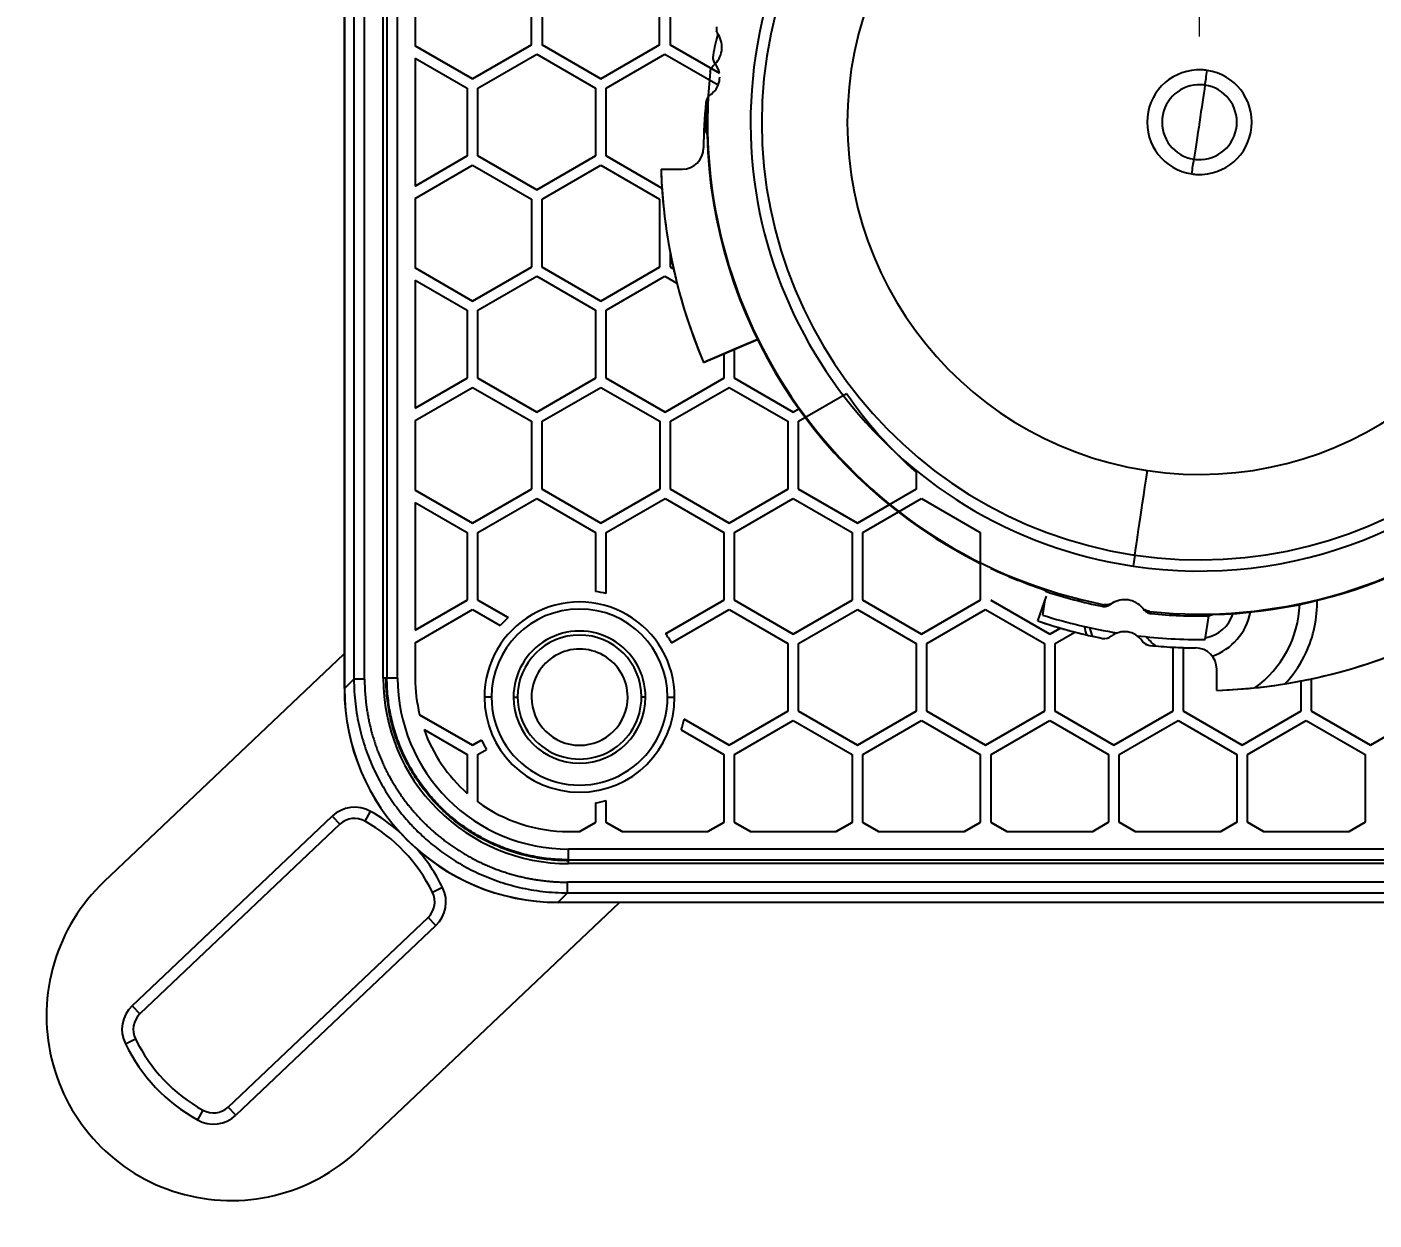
# Model space of a CAD drawing. Extents: x 4977 to 6105, y 0 to 827.
# Drawn here: x 5808.1 to 5871.1, y 331.2 to 387 of the extents above; entities that cross this region are included whole.
import ezdxf

# ---------------------------------------------------------------- set-up
doc = ezdxf.new("R2010")
doc.units = 0
doc.header["$LTSCALE"] = 10
doc.header["$MEASUREMENT"] = 0
doc.header["$PDMODE"] = 3
doc.header["$PDSIZE"] = -10
doc.layers.get('0').update_dxf_attribs({"linetype": 'CONTINUOUS'})
doc.layers.get('DEFPOINTS').update_dxf_attribs({"linetype": 'CONTINUOUS'})
doc.layers.add('1', color=7, linetype='CONTINUOUS')
doc.styles.add('Daelim Dimension', font='NanumGothic.ttf')
doc.dimstyles.new('DEFAULT', dxfattribs={"dimscale": 2, "dimtxt": 2, "dimasz": 2, "dimexe": 0, "dimexo": 2, "dimgap": 1, "dimtad": 1, "dimdec": 1, "dimzin": 9, "dimdsep": 46, "dimtxsty": 'Daelim Dimension', "dimcen": 0.5, "dimclrd": 252, "dimclre": 252, "dimclrt": 3, "dimadec": 1, "dimazin": 0, "dimtfac": 1, "dimtdec": 1, "dimtix": 1, "dimtmove": 0, "dimatfit": 3, "dimfxl": 0, "dimtolj": 1, "dimtzin": 1, "dimlwd": 9, "dimlwe": 9, "dimarcsym": 0})

# ---------------------------------------------------------------- blocks, each defined once
blk = doc.blocks.new('*D13')
at = {"color": 5, "lineweight": 9, "ltscale": 0.5}
for p, q in [((5862.926, 386.507), (5862.926, 442.629)), ((5866.926, 442.629), (5978.618, 442.629)), ((5982.618, 385.121), (5982.618, 442.629))]:
    blk.add_line(p, q, dxfattribs=at)
at = {"color": 5, "ltscale": 0.5}
for points in [[(5866.926, 443.296), (5866.926, 441.963), (5862.926, 442.629)], [(5978.618, 443.296), (5978.618, 441.963), (5982.618, 442.629)]]:
    blk.add_solid(points, dxfattribs=at)
at = {"layer": 'DEFPOINTS', "color": 0, "ltscale": 0.5}
for p in [(5982.618, 442.629), (5862.926, 382.507), (5982.618, 381.121)]:
    blk.add_point(p, dxfattribs=at)
at = {"color": 7, "lineweight": -3, "ltscale": 0.5, "insert": (5922.772, 450.051), "char_height": 10, "attachment_point": 5, "style": 'Daelim Dimension'}
blk.add_mtext('\\A1;120', dxfattribs=at)

msp = doc.modelspace()

# ---------------------------------------------------------------- linework, layer by layer
at = {"layer": '1', "color": 7, "linetype": 'Continuous', "lineweight": -3}
for p, q in [((5822.92, 409.018), (5822.924, 356.015)), ((5822.928, 356.012), (5822.924, 409.012)), ((5823.365, 408.569), (5823.369, 356.457)), ((5823.869, 356.457), (5823.865, 408.569)), ((5824.737, 356.501), (5824.734, 408.526)), ((5824.912, 408.526), (5824.916, 356.5)), ((5825.414, 356.5), (5825.41, 408.525)), ((5826.235, 389.334), (5826.235, 386.085)), ((5831.671, 386.122), (5831.671, 389.297)), ((5832.171, 389.297), (5832.171, 386.122)), ((5837.671, 386.122), (5837.671, 389.298)), ((5838.171, 389.298), (5838.171, 386.122)), ((5826.235, 386.085), (5828.922, 384.534)), ((5828.922, 384.534), (5826.235, 386.085)), ((5828.922, 384.534), (5831.671, 386.122)), ((5831.671, 386.122), (5828.922, 384.534)), ((5832.171, 386.122), (5834.922, 384.534)), ((5834.922, 384.534), (5832.171, 386.122)), ((5834.922, 384.534), (5837.671, 386.122)), ((5837.671, 386.122), (5834.922, 384.534)), ((5838.171, 386.122), (5840.465, 384.798)), ((5840.465, 384.798), (5838.171, 386.122)), ((5826.235, 385.507), (5826.236, 379.519)), ((5826.235, 385.507), (5828.672, 384.101)), ((5829.172, 384.101), (5831.921, 385.689)), ((5831.921, 385.689), (5834.672, 384.101)), ((5835.172, 384.101), (5837.921, 385.689)), ((5837.921, 385.689), (5840.413, 384.251)), ((5840.266, 385.238), (5840.266, 385.237)), ((5828.922, 384.534), (5828.922, 384.534)), ((5834.922, 384.534), (5834.922, 384.534)), ((5840.465, 384.798), (5840.465, 384.798)), ((5828.672, 384.101), (5828.672, 380.925)), ((5829.172, 380.925), (5829.172, 384.101)), ((5834.672, 384.101), (5834.672, 380.926)), ((5835.172, 380.926), (5835.172, 384.101)), ((5839.742, 382.094), (5839.83, 382.081)), ((5826.236, 379.519), (5828.672, 380.926)), ((5828.672, 380.925), (5826.236, 379.519)), ((5829.172, 380.926), (5831.922, 379.338)), ((5831.922, 379.338), (5829.172, 380.925)), ((5831.922, 379.338), (5834.672, 380.926)), ((5834.672, 380.926), (5831.922, 379.338)), ((5835.172, 380.926), (5837.78, 379.42)), ((5837.78, 379.42), (5835.172, 380.926)), ((5826.236, 378.941), (5828.922, 380.492)), ((5828.922, 380.492), (5831.672, 378.905)), ((5832.172, 378.905), (5834.922, 380.493)), ((5834.922, 380.493), (5837.672, 378.905)), ((5837.736, 380.304), (5838.723, 380.304)), ((5837.78, 379.42), (5837.78, 379.42)), ((5826.236, 378.941), (5826.236, 375.692)), ((5831.672, 378.905), (5831.672, 375.73)), ((5831.922, 379.338), (5831.922, 379.338)), ((5832.172, 375.73), (5832.172, 378.905)), ((5837.672, 378.905), (5837.672, 375.73)), ((5838.172, 376.379), (5838.172, 376.379)), ((5838.172, 375.73), (5838.172, 376.379)), ((5826.236, 375.692), (5828.922, 374.142)), ((5828.922, 374.142), (5826.236, 375.692)), ((5828.922, 374.142), (5831.672, 375.73)), ((5831.672, 375.73), (5828.922, 374.142)), ((5832.172, 375.73), (5834.922, 374.142)), ((5834.922, 374.142), (5832.172, 375.73)), ((5834.922, 374.142), (5837.672, 375.73)), ((5837.672, 375.73), (5834.922, 374.142)), ((5838.172, 375.73), (5838.325, 375.642)), ((5838.325, 375.642), (5838.172, 375.73)), ((5838.325, 375.642), (5838.325, 375.642)), ((5826.236, 375.115), (5826.236, 369.129)), ((5826.236, 375.115), (5828.672, 373.709)), ((5829.172, 373.709), (5831.922, 375.297)), ((5831.922, 375.297), (5834.672, 373.709)), ((5835.172, 373.709), (5837.922, 375.297)), ((5837.922, 375.297), (5838.483, 374.973)), ((5838.483, 374.973), (5838.483, 374.973)), ((5828.922, 374.142), (5828.922, 374.142)), ((5834.922, 374.142), (5834.922, 374.142)), ((5828.672, 373.709), (5828.673, 370.535)), ((5829.173, 370.535), (5829.172, 373.709)), ((5834.672, 373.709), (5834.673, 370.536)), ((5835.173, 370.536), (5835.172, 373.709)), ((5839.727, 371.268), (5842.247, 372.338)), ((5841.173, 371.882), (5840.673, 371.669)), ((5842.247, 372.338), (5841.173, 371.882)), ((5841.173, 371.882), (5841.173, 371.882)), ((5841.173, 370.536), (5841.173, 371.882)), ((5840.673, 371.67), (5839.727, 371.268)), ((5839.727, 371.268), (5839.727, 371.268)), ((5840.673, 371.669), (5840.673, 371.67)), ((5840.673, 371.669), (5840.673, 370.536)), ((5826.236, 369.129), (5828.673, 370.536)), ((5828.673, 370.535), (5826.236, 369.129)), ((5826.237, 368.551), (5828.923, 370.102)), ((5828.923, 370.102), (5831.673, 368.515)), ((5829.173, 370.536), (5831.923, 368.948)), ((5831.923, 368.948), (5829.173, 370.535)), ((5831.923, 368.948), (5834.673, 370.536)), ((5834.673, 370.536), (5831.923, 368.948)), ((5832.173, 368.515), (5834.923, 370.103)), ((5834.923, 370.103), (5837.673, 368.515)), ((5835.173, 370.536), (5837.923, 368.948)), ((5837.923, 368.948), (5835.173, 370.536)), ((5837.923, 368.948), (5840.673, 370.536)), ((5840.673, 370.536), (5837.923, 368.948)), ((5838.173, 368.515), (5840.923, 370.103)), ((5840.923, 370.103), (5843.673, 368.516)), ((5841.173, 370.536), (5843.923, 368.949)), ((5843.923, 368.949), (5841.173, 370.536)), ((5844.173, 368.516), (5846.421, 369.814)), ((5831.923, 368.948), (5831.923, 368.948)), ((5837.923, 368.948), (5837.923, 368.948)), ((5843.923, 368.949), (5844.185, 369.1)), ((5843.923, 368.949), (5843.923, 368.949)), ((5826.237, 368.551), (5826.237, 365.302)), ((5831.673, 368.515), (5831.673, 365.34)), ((5832.173, 365.34), (5832.173, 368.515)), ((5837.673, 368.515), (5837.673, 365.34)), ((5838.173, 365.34), (5838.173, 368.515)), ((5843.673, 368.516), (5843.673, 365.34)), ((5844.173, 365.34), (5844.173, 368.516)), ((5849.673, 366.133), (5849.673, 365.341)), ((5826.237, 365.302), (5828.923, 363.752)), ((5828.923, 363.752), (5826.237, 365.302)), ((5828.923, 363.752), (5831.673, 365.34)), ((5831.673, 365.34), (5828.923, 363.752)), ((5829.173, 363.319), (5831.923, 364.907)), ((5831.923, 364.907), (5834.673, 363.319)), ((5832.173, 365.34), (5834.923, 363.752)), ((5834.923, 363.752), (5832.173, 365.34)), ((5834.923, 363.752), (5837.673, 365.34)), ((5837.673, 365.34), (5834.923, 363.752)), ((5835.173, 363.319), (5837.923, 364.907)), ((5837.923, 364.907), (5840.673, 363.319)), ((5838.173, 365.34), (5840.923, 363.753)), ((5840.923, 363.752), (5838.173, 365.34)), ((5840.923, 363.753), (5843.673, 365.34)), ((5843.673, 365.34), (5840.923, 363.752)), ((5841.173, 363.32), (5843.923, 364.907)), ((5843.923, 364.907), (5846.673, 363.32)), ((5844.173, 365.341), (5846.923, 363.753)), ((5846.923, 363.753), (5844.173, 365.34)), ((5849.673, 365.341), (5846.923, 363.753)), ((5847.173, 363.32), (5849.923, 364.908)), ((5849.923, 364.908), (5852.673, 363.32)), ((5826.237, 364.725), (5826.237, 358.739)), ((5826.237, 364.725), (5828.673, 363.319)), ((5846.923, 363.753), (5848.41, 364.612)), ((5828.923, 363.752), (5828.923, 363.752)), ((5834.923, 363.752), (5834.923, 363.752)), ((5840.923, 363.752), (5840.923, 363.753)), ((5846.923, 363.753), (5846.923, 363.753)), ((5828.673, 363.319), (5828.673, 360.145)), ((5829.173, 360.145), (5829.173, 363.319)), ((5834.673, 363.319), (5834.673, 360.557)), ((5835.173, 360.455), (5835.173, 363.319)), ((5840.673, 363.319), (5840.673, 360.146)), ((5841.173, 360.146), (5841.173, 363.32)), ((5846.673, 363.32), (5846.673, 360.147)), ((5847.173, 360.147), (5847.173, 363.32)), ((5852.673, 363.32), (5852.673, 360.147)), ((5859.902, 362.259), (5859.824, 361.741)), ((5826.237, 358.739), (5828.673, 360.146)), ((5828.673, 360.145), (5826.237, 358.739)), ((5829.173, 360.146), (5830.582, 359.333)), ((5830.582, 359.333), (5829.173, 360.145)), ((5837.952, 358.575), (5840.673, 360.146)), ((5840.673, 360.146), (5837.952, 358.575)), ((5841.173, 360.146), (5843.923, 358.559)), ((5843.923, 358.559), (5841.173, 360.146)), ((5843.923, 358.559), (5846.673, 360.147)), ((5846.673, 360.147), (5843.923, 358.559)), ((5847.173, 360.147), (5849.923, 358.559)), ((5849.923, 358.559), (5847.173, 360.147)), ((5849.923, 358.559), (5852.673, 360.147)), ((5852.673, 360.147), (5849.923, 358.559)), ((5853.173, 360.147), (5855.923, 358.56)), ((5855.923, 358.56), (5853.173, 360.147)), ((5855.37, 359.179), (5855.768, 360.335)), ((5855.601, 359.447), (5855.707, 360.159)), ((5868.428, 360.018), (5868.428, 360.018)), ((5826.237, 358.161), (5828.923, 359.712)), ((5828.923, 359.712), (5830.215, 358.967)), ((5830.582, 359.333), (5830.582, 359.333)), ((5838.228, 358.157), (5840.923, 359.713)), ((5840.923, 359.713), (5843.674, 358.126)), ((5844.174, 358.126), (5846.923, 359.714)), ((5846.923, 359.714), (5849.674, 358.126)), ((5850.174, 358.126), (5852.923, 359.714)), ((5852.923, 359.714), (5855.674, 358.127)), ((5863.192, 358.313), (5863.357, 359.415)), ((5855.923, 358.56), (5856.419, 358.846)), ((5856.419, 358.846), (5855.923, 358.56)), ((5856.174, 358.127), (5857.096, 358.659)), ((5856.419, 358.846), (5856.419, 358.846)), ((5857.096, 358.659), (5857.096, 358.659)), ((5826.237, 358.161), (5826.237, 356.5)), ((5837.952, 358.575), (5837.952, 358.575)), ((5843.674, 358.126), (5843.674, 354.95)), ((5843.923, 358.559), (5843.923, 358.559)), ((5844.174, 354.95), (5844.174, 358.126)), ((5849.674, 358.126), (5849.674, 354.951)), ((5849.923, 358.559), (5849.923, 358.559)), ((5850.174, 354.951), (5850.174, 358.126)), ((5855.674, 358.127), (5855.674, 354.951)), ((5855.923, 358.56), (5855.923, 358.56)), ((5856.174, 354.951), (5856.174, 358.127)), ((5858.393, 358.363), (5858.393, 358.362)), ((5858.8, 358.461), (5858.8, 358.46)), ((5860.243, 358.245), (5860.243, 358.245)), ((5860.604, 358.032), (5860.604, 358.032)), ((5822.899, 357.616), (5811.684, 346.986)), ((5861.674, 357.949), (5861.674, 357.949)), ((5861.674, 357.949), (5861.674, 354.952)), ((5862.174, 357.928), (5862.174, 357.928)), ((5862.174, 354.952), (5862.174, 357.928)), ((5863.733, 356.917), (5863.733, 356.917)), ((5863.733, 355.93), (5863.733, 356.917)), ((5822.924, 356.015), (5823.369, 356.457)), ((5824.872, 356.5), (5824.737, 356.5)), ((5867.674, 356.369), (5867.674, 356.369)), ((5867.674, 356.369), (5867.674, 354.952)), ((5868.174, 356.47), (5868.174, 356.47)), ((5868.174, 354.952), (5868.174, 356.47)), ((5829.805, 355.616), (5829.474, 355.613)), ((5830.835, 355.616), (5831.024, 355.617)), ((5837.012, 355.616), (5836.824, 355.617)), ((5838.042, 355.616), (5838.374, 355.614)), ((5840.924, 353.363), (5843.674, 354.95)), ((5843.674, 354.95), (5840.924, 353.362)), ((5844.174, 354.951), (5846.924, 353.363)), ((5846.924, 353.363), (5844.174, 354.95)), ((5846.924, 353.363), (5849.674, 354.951)), ((5849.674, 354.951), (5846.924, 353.363)), ((5850.174, 354.951), (5852.924, 353.363)), ((5852.924, 353.363), (5850.174, 354.951)), ((5852.924, 353.363), (5855.674, 354.951)), ((5855.674, 354.951), (5852.924, 353.363)), ((5856.174, 354.951), (5858.924, 353.364)), ((5858.924, 353.364), (5856.174, 354.951)), ((5858.924, 353.364), (5861.674, 354.952)), ((5861.674, 354.952), (5858.924, 353.364)), ((5862.174, 354.952), (5864.924, 353.364)), ((5864.924, 353.364), (5862.174, 354.952)), ((5864.924, 353.364), (5867.674, 354.952)), ((5867.674, 354.952), (5864.924, 353.364)), ((5868.174, 354.952), (5870.924, 353.365)), ((5870.924, 353.365), (5868.174, 354.952)), ((5870.924, 353.365), (5873.674, 354.953)), ((5873.674, 354.953), (5870.924, 353.365)), ((5826.443, 354.793), (5828.924, 353.362)), ((5826.443, 354.793), (5826.443, 354.793)), ((5828.924, 353.362), (5826.443, 354.793)), ((5838.816, 354.58), (5840.924, 353.363)), ((5838.816, 354.579), (5838.816, 354.58)), ((5840.924, 353.362), (5838.816, 354.579)), ((5841.174, 352.93), (5843.924, 354.517)), ((5843.924, 354.517), (5846.674, 352.93)), ((5847.174, 352.93), (5849.924, 354.518)), ((5849.924, 354.518), (5852.674, 352.93)), ((5853.174, 352.93), (5855.924, 354.518)), ((5855.924, 354.518), (5858.674, 352.931)), ((5859.174, 352.931), (5861.924, 354.519)), ((5861.924, 354.519), (5864.674, 352.931)), ((5865.174, 352.931), (5867.924, 354.519)), ((5867.924, 354.519), (5870.674, 352.932)), ((5826.653, 354.095), (5828.674, 352.929)), ((5828.924, 353.362), (5829.345, 353.605)), ((5829.345, 353.605), (5828.924, 353.362)), ((5829.345, 353.605), (5829.345, 353.605)), ((5838.682, 354.079), (5838.682, 354.079)), ((5838.682, 354.079), (5840.674, 352.929)), ((5828.674, 352.929), (5828.674, 351.113)), ((5828.924, 353.362), (5828.924, 353.362)), ((5829.174, 352.929), (5829.569, 353.157)), ((5829.174, 350.712), (5829.174, 352.929)), ((5829.569, 353.157), (5829.569, 353.157)), ((5840.674, 352.929), (5840.674, 349.756)), ((5840.924, 353.362), (5840.924, 353.363)), ((5841.174, 349.756), (5841.174, 352.93)), ((5846.674, 352.93), (5846.674, 349.757)), ((5846.924, 353.363), (5846.924, 353.363)), ((5847.174, 349.757), (5847.174, 352.93)), ((5852.674, 352.93), (5852.674, 349.757)), ((5852.924, 353.363), (5852.924, 353.363)), ((5853.174, 349.757), (5853.174, 352.93)), ((5858.674, 352.931), (5858.674, 349.758)), ((5858.924, 353.364), (5858.924, 353.364)), ((5859.174, 349.758), (5859.174, 352.931)), ((5864.674, 352.931), (5864.674, 349.758)), ((5864.924, 353.364), (5864.924, 353.364)), ((5865.174, 349.758), (5865.174, 352.931)), ((5870.674, 352.932), (5870.674, 349.759)), ((5870.924, 353.365), (5870.924, 353.365)), ((5834.674, 350.67), (5834.674, 350.67)), ((5834.674, 350.67), (5834.674, 349.756)), ((5835.174, 350.772), (5835.174, 350.772)), ((5835.174, 349.756), (5835.174, 350.772)), ((5812.995, 341.174), (5822.353, 350.044)), ((5822.353, 350.044), (5822.713, 349.665)), ((5823.89, 349.811), (5824.147, 350.267)), ((5822.713, 349.665), (5813.355, 340.794)), ((5833.411, 349.327), (5833.932, 349.327)), ((5833.411, 349.327), (5833.932, 349.327)), ((5833.932, 349.327), (5834.674, 349.756)), ((5834.674, 349.756), (5833.932, 349.327)), ((5833.932, 349.327), (5833.932, 349.327)), ((5835.174, 349.756), (5835.916, 349.328)), ((5835.916, 349.327), (5835.174, 349.756)), ((5835.916, 349.328), (5839.932, 349.328)), ((5835.916, 349.327), (5835.916, 349.328)), ((5835.916, 349.327), (5839.932, 349.328)), ((5839.932, 349.328), (5840.674, 349.756)), ((5840.674, 349.756), (5839.932, 349.328)), ((5839.932, 349.328), (5839.932, 349.328)), ((5841.174, 349.756), (5841.916, 349.328)), ((5841.916, 349.328), (5841.174, 349.756)), ((5841.916, 349.328), (5845.932, 349.328)), ((5841.916, 349.328), (5841.916, 349.328)), ((5841.916, 349.328), (5845.932, 349.328)), ((5845.932, 349.328), (5846.674, 349.757)), ((5846.674, 349.757), (5845.932, 349.328)), ((5845.932, 349.328), (5845.932, 349.328)), ((5847.174, 349.757), (5847.916, 349.328)), ((5847.916, 349.328), (5847.174, 349.757)), ((5847.916, 349.328), (5851.932, 349.329)), ((5847.916, 349.328), (5851.932, 349.329)), ((5847.916, 349.328), (5847.916, 349.328)), ((5851.932, 349.329), (5852.674, 349.757)), ((5852.674, 349.757), (5851.932, 349.329)), ((5851.932, 349.329), (5851.932, 349.329)), ((5853.174, 349.757), (5853.916, 349.329)), ((5853.916, 349.329), (5853.174, 349.757)), ((5853.916, 349.329), (5857.932, 349.329)), ((5853.916, 349.329), (5853.916, 349.329)), ((5853.916, 349.329), (5857.932, 349.329)), ((5857.932, 349.329), (5858.674, 349.758)), ((5858.674, 349.758), (5857.932, 349.329)), ((5857.932, 349.329), (5857.932, 349.329)), ((5859.174, 349.758), (5859.916, 349.329)), ((5859.916, 349.329), (5859.174, 349.758)), ((5859.916, 349.329), (5863.932, 349.33)), ((5859.916, 349.329), (5863.932, 349.33)), ((5859.916, 349.329), (5859.916, 349.329)), ((5863.932, 349.33), (5864.674, 349.758)), ((5864.674, 349.758), (5863.932, 349.33)), ((5863.932, 349.33), (5863.932, 349.33)), ((5865.174, 349.758), (5865.916, 349.33)), ((5865.916, 349.33), (5865.174, 349.758)), ((5865.916, 349.33), (5869.932, 349.33)), ((5865.916, 349.33), (5865.916, 349.33)), ((5865.916, 349.33), (5869.932, 349.33)), ((5869.932, 349.33), (5870.674, 349.759)), ((5870.674, 349.759), (5869.932, 349.33)), ((5869.932, 349.33), (5869.932, 349.33)), ((6010.437, 348.517), (5833.412, 348.504)), ((5833.411, 348.006), (6010.437, 348.019)), ((5833.412, 347.828), (5833.411, 347.962)), ((6010.437, 347.841), (5833.412, 347.828)), ((5827.52, 346.708), (5827.05, 346.478)), ((6010.48, 346.972), (5833.368, 346.959)), ((5823.577, 334.438), (5835.788, 346.013)), ((5833.368, 346.459), (5832.923, 346.017)), ((5832.923, 346.017), (5962.024, 346.027)), ((5961.929, 346.022), (5832.929, 346.013)), ((5833.368, 346.459), (6010.481, 346.472)), ((5817.483, 336.44), (5826.841, 345.31)), ((5827.201, 344.928), (5817.843, 336.058)), ((5827.201, 344.928), (5826.841, 345.31)), ((5812.995, 341.174), (5813.355, 340.794)), ((5812.676, 339.394), (5813.146, 339.627)), ((5816.305, 336.294), (5816.049, 335.835)), ((5817.843, 336.058), (5817.483, 336.44))]:
    msp.add_line(p, q, dxfattribs=at)
for radius, start, end in [(5, 305.40375, 357.94406), (2.75, 289.21501, 348.73313), (5, 194.61375, 199.40063), (2.75, 217.85905, 230.40562)]:
    msp.add_arc((5862.618, 360.126), radius, start, end, dxfattribs=at)
for centre, major_axis, ratio, start_param, end_param in [((5862.926, 382.511), (23.011, 0), 1, 6.181266, 7.659344), ((5862.926, 382.511), (-21, 0), 1, 4.564111, 7.705703), ((5862.926, 382.508), (20.474, 0), 1, 1.422518, 4.55852), ((5862.926, 382.511), (-21, 0), 1, 1.422518, 4.564111), ((5862.926, 382.508), (20.474, 0), 1, 4.564111, 7.700113), ((5862.926, 382.507), (-16.475, 0), 1, 4.564111, 7.700113), ((5862.926, 382.507), (16.475, 0), 1, 4.564111, 7.700113), ((5862.922, 381.116), (-23.2, 0), 1, 6.043333, 6.0867), ((5839.487, 386.012), (-1.1, 0), 1, 2.993314, 3.703408), ((5839.487, 386.012), (-1.1, 0), 1, 2.283215, 2.993314), ((5840.659, 385.547), (-0.5, 0), 1, 6.0867, 6.952132), ((5840.659, 385.548), (0.5, 0), 1, 3.141641, 3.810539), ((5839.482, 384.617), (1, 0), 1, 0.182107, 0.668946), ((5862.926, 382.511), (23.011, 0), 1, 3.039674, 4.517751), ((5839.482, 384.617), (1, 0), 1, 5.908727, 6.283217), ((5862.926, 382.507), (-2.449, 0), 1, 4.667543, 7.705703), ((5862.926, 382.507), (-2.449, 0), 1, 1.525951, 4.564111), ((5862.926, 382.507), (-2.449, 0), 1, 4.564111, 4.667543), ((5863.288, 384.93), (0.148, 0.989), 0.00002, 3.937062, 4.712255), ((5839.482, 384.617), (1, 0), 1, 5.317682, 5.908727), ((5862.926, 382.508), (1.75, 0), 1, 1.525951, 4.564111), ((5862.926, 382.508), (1.75, 0), 1, 4.667543, 7.705703), ((5862.926, 382.507), (0.369, 2.473), 0.00002, 0.79547, 1.570663), ((5862.926, 382.508), (1.75, 0), 1, 1.422518, 1.52595), ((5862.922, 381.116), (-23.2, 0), 1, 6.183114, 6.275269), ((5862.926, 382.511), (-23.1, 0), 1, 6.240719, 6.301808), ((5840.335, 383.384), (-0.5, 0), 1, 5.317682, 6.183114), ((5862.926, 382.507), (-0.369, -2.473), 0.00002, 4.712255, 5.487449), ((5838.723, 381.304), (1, 0), 1, 4.712463, 6.278302), ((5862.926, 382.511), (-23.046, 0), 1, 0.026172, 1.109726), ((5862.565, 380.085), (-0.148, -0.989), 0.00002, 1.570663, 2.345856), ((5862.926, 382.508), (1.75, 0), 1, 4.564111, 4.667543), ((5862.922, 381.116), (25.199, 0), 1, 3.173804, 3.543093), ((5862.922, 381.116), (-25.199, 0), 1, 0.032211, 0.06733), ((5862.926, 382.507), (-2.449, 0), 1, 1.422518, 1.525951), ((5862.922, 381.116), (-25.199, 0), 1, 0.06733, 0.189107), ((5862.926, 382.511), (23.011, 0), 1, 4.61047, 6.088548), ((5862.922, 381.116), (-25.199, 0), 1, 0.189107, 0.218965), ((5862.922, 381.116), (-25.199, 0), 1, 0.218965, 0.24624), ((5862.922, 381.116), (-25.199, 0), 1, 0.24624, 0.4015), ((5862.922, 381.116), (20, 0), 1, 3.74212, 3.988312), ((5860.493, 366.214), (-0.591, -3.956), 0.00002, 0.026048, 1.570663), ((5862.926, 382.507), (16.475, 0), 1, 4.55852, 4.564111), ((5862.926, 382.511), (-23.046, 0), 1, 1.596968, 2.384232), ((5862.926, 382.508), (20.474, 0), 1, 4.55852, 4.564111), ((5862.926, 382.511), (-23.046, 0), 1, 1.133801, 1.248068), ((5833.924, 355.614), (-5, 0), 1, 4.459783, 4.561895), ((5862.926, 382.511), (-23.1, 0), 1, 1.255617, 1.372305), ((5833.924, 355.614), (-4.45, 0), 1, 3.141667, 6.28326), ((5859.425, 359.071), (-1.1, 0), 1, 4.564111, 5.274204), ((5859.425, 359.071), (-1.1, 0), 1, 3.854011, 4.564111), ((5862.928, 360.017), (5.5, 0), 1, 5.811398, 6.28326), ((5862.928, 360.017), (5.5, 0), 1, 0.000075, 0.020765), ((5862.928, 360.017), (-5.5, 0), 1, 3.141667, 3.162284), ((5833.924, 355.616), (4.118, 0), 1, 0.000075, 3.141667), ((5833.924, 355.614), (-5, 0), 1, 5.444452, 5.548071), ((5862.926, 382.511), (24.2, 0), 1, 4.404862, 4.552978), ((5862.926, 382.511), (-23.1, 0), 1, 1.47273, 1.589419), ((5862.928, 360.018), (1.65, 0), 1, 4.880146, 5.97612), ((5862.928, 360.017), (-1.65, 0), 1, 1.73848, 2.834748), ((5862.928, 360.017), (-1.65, 0), 1, 1.73848, 2.834871), ((5833.924, 355.616), (-3.089, 0), 1, 3.141667, 6.28326), ((5833.924, 355.617), (2.9, 0), 1, 0.000075, 3.141667), ((5862.922, 381.116), (23.2, 0), 1, 4.380851, 4.515904), ((5862.922, 381.116), (-23.2, 0), 1, 1.239258, 1.286686), ((5862.922, 381.116), (-23.2, 0), 1, 1.286686, 1.316947), ((5862.922, 381.116), (-23.2, 0), 1, 1.316947, 1.374311), ((5862.928, 360.017), (5.5, 0), 1, 3.34269, 3.416024), ((5859.42, 357.676), (-1, 0), 1, 3.746886, 5.381335), ((5859.42, 357.676), (1, 0), 1, 0.605293, 2.239743), ((5833.928, 355.612), (-2.25, 0), 1, 3.141667, 6.28326), ((5833.924, 355.614), (-5, 0), 1, 3.675281, 3.775504), ((5858.49, 358.853), (0.5, 0), 1, 4.515904, 5.381335), ((5858.49, 358.853), (-0.5, 0), 1, 1.374311, 2.239743), ((5862.926, 382.511), (24.2, 0), 1, 4.591315, 4.723359), ((5860.654, 358.53), (0.5, 0), 1, 3.746886, 4.612317), ((5860.654, 358.529), (-0.5, 0), 1, 0.605293, 1.470725), ((5862.922, 381.116), (-23.2, 0), 1, 1.470725, 1.516965), ((5862.922, 381.116), (23.2, 0), 1, 4.612317, 4.704598), ((5821.929, 358.641), (-1.394, 0.218), 1, 2.483972, 2.507923), ((5862.922, 381.116), (-23.2, 0), 1, 1.516965, 1.538538), ((5862.922, 381.116), (-23.2, 0), 1, 1.538538, 1.562888), ((5862.733, 356.917), (1, 0), 1, 0.000075, 1.565739), ((5862.733, 356.917), (-1, 0), 1, 3.141667, 4.704598), ((5862.922, 381.116), (25.199, 0), 1, 4.7446, 5.113889), ((5862.928, 360.017), (5.5, 0), 1, 5.525403, 5.811398), ((5862.922, 381.116), (-25.199, 0), 1, 1.780751, 1.972297), ((5833.41, 356.5), (-8.673, 0), 1, 6.28317, 7.854132), ((5833.41, 356.5), (7.995, 0.145), 1, 3.12348, 4.694453), ((5833.41, 356.5), (7.173, 0), 1, 3.141577, 3.381832), ((5833.41, 356.5), (-7.173, 0), 1, 6.28317, 6.523425), ((5862.922, 381.116), (-25.199, 0), 1, 1.603007, 1.760506), ((5862.922, 381.116), (-25.199, 0), 1, 1.760506, 1.780751), ((5832.925, 356.019), (7.073, 7.074), 0.999695, 2.356362, 3.926853), ((5832.928, 356.013), (10, 0), 1, 3.141667, 4.712463), ((5833.924, 355.614), (-4.45, 0), 1, 0.000075, 3.141667), ((5833.924, 355.616), (4.118, 0), 1, 3.141667, 6.28326), ((5833.924, 355.616), (-3.089, 0), 1, 0.000075, 3.141667), ((5833.924, 355.617), (2.9, 0), 1, 3.141667, 6.28326), ((5833.928, 355.612), (-2.25, 0), 1, 0.000075, 3.141667), ((5833.924, 355.614), (5, 0), 1, 5.971251, 6.07487), ((5833.924, 355.614), (-5, 0), 1, 2.829659, 2.933277), ((5833.41, 356.5), (7.173, 0), 1, 3.483463, 3.991174), ((5833.41, 356.5), (-7.173, 0), 1, 0.34187, 0.849581), ((5833.924, 355.614), (5, 0), 1, 3.555028, 3.655251), ((5833.924, 355.614), (-5, 0), 1, 0.413435, 0.513658), ((5823.401, 348.938), (-1.524, 0), 1, 4.200976, 5.471073), ((5833.41, 356.5), (7.173, 0), 1, 4.080604, 4.712549), ((5833.41, 356.5), (-7.173, 0), 1, 0.939008, 1.570969), ((5833.924, 355.614), (5, 0), 1, 4.863032, 4.965144), ((5833.924, 355.614), (-5, 0), 1, 1.721439, 1.823551), ((5823.401, 348.939), (1, 0), 1, 1.05946, 2.329479), ((5820.098, 343.052), (7.75, 0), 1, 0.457802, 1.059454), ((5820.098, 343.051), (-8.274, 0), 1, 4.00226, 4.201033), ((5820.098, 343.051), (-8.274, 0), 1, 3.599402, 3.862634), ((5817.63, 340.712), (8.644, 0), 1, 2.329421, 5.471014), ((5826.153, 346.034), (-1.524, 0), 1, 2.329364, 3.599455), ((5826.153, 346.036), (1, 0), 1, 5.471028, 6.741024), ((5814.043, 340.067), (-1.524, 0), 1, 5.470957, 6.741048), ((5814.043, 340.069), (1, 0), 1, 2.329435, 3.599455), ((5820.098, 343.051), (-8.274, 0), 1, 0.457809, 1.05944), ((5820.098, 343.052), (7.75, 0), 1, 3.599398, 4.20105), ((5816.795, 337.164), (-1.524, 0), 1, 1.059382, 2.32948), ((5816.795, 337.165), (1, 0), 1, 4.201074, 5.471071)]:
    msp.add_ellipse(centre, major_axis=major_axis, ratio=ratio, start_param=start_param, end_param=end_param, dxfattribs=at)
for points, knots in [([(5840.417, 386.598), (5840.401, 386.625), (5840.387, 386.653), (5840.37, 386.697), (5840.365, 386.712), (5840.356, 386.742), (5840.353, 386.758), (5840.344, 386.804), (5840.341, 386.836), (5840.341, 386.883), (5840.342, 386.898), (5840.345, 386.93), (5840.347, 386.946), (5840.35, 386.961)], [0, 0, 0, 0, 0.25, 0.25, 0.375, 0.375, 0.5, 0.5, 0.75, 0.75, 0.875, 0.875, 1, 1, 1, 1]), ([(5840.036, 384.852), (5840.04, 384.883), (5840.046, 384.914), (5840.06, 384.959), (5840.065, 384.973), (5840.077, 385.003), (5840.084, 385.017), (5840.106, 385.059), (5840.123, 385.085), (5840.151, 385.122), (5840.161, 385.134), (5840.183, 385.158), (5840.194, 385.169), (5840.206, 385.179)], [0, 0, 0, 0, 0.25, 0.25, 0.375, 0.375, 0.5, 0.5, 0.75, 0.75, 0.875, 0.875, 1, 1, 1, 1]), ([(5858.476, 359.934), (5858.471, 359.932), (5858.462, 359.926), (5858.448, 359.918), (5858.435, 359.909), (5858.422, 359.9), (5858.409, 359.892), (5858.396, 359.883), (5858.384, 359.874), (5858.375, 359.868), (5858.371, 359.865)], [0, 0, 0, 0, 0.125658, 0.251129, 0.376411, 0.501505, 0.626411, 0.751129, 0.875658, 1, 1, 1, 1]), ([(5858.371, 359.865), (5858.406, 359.858), (5858.441, 359.855), (5858.493, 359.856), (5858.51, 359.857), (5858.536, 359.86), (5858.545, 359.862), (5858.562, 359.865), (5858.571, 359.866), (5858.611, 359.875), (5858.643, 359.886), (5858.673, 359.899)], [0, 0, 0, 0, 0.338674, 0.338674, 0.508011, 0.508011, 0.59268, 0.59268, 0.677348, 0.677348, 1, 1, 1, 1]), ([(5858.839, 360.002), (5858.812, 359.985), (5858.784, 359.971), (5858.74, 359.954), (5858.725, 359.949), (5858.695, 359.941), (5858.679, 359.937), (5858.633, 359.928), (5858.602, 359.926), (5858.555, 359.926), (5858.539, 359.926), (5858.507, 359.929), (5858.492, 359.931), (5858.476, 359.934)], [0, 0, 0, 0, 0.25, 0.25, 0.375, 0.375, 0.5, 0.5, 0.75, 0.75, 0.875, 0.875, 1, 1, 1, 1]), ([(5860.585, 359.62), (5860.554, 359.624), (5860.523, 359.631), (5860.478, 359.644), (5860.464, 359.65), (5860.435, 359.662), (5860.42, 359.668), (5860.378, 359.69), (5860.352, 359.707), (5860.315, 359.735), (5860.303, 359.746), (5860.28, 359.767), (5860.269, 359.778), (5860.258, 359.79)], [0, 0, 0, 0, 0.25, 0.25, 0.375, 0.375, 0.5, 0.5, 0.75, 0.75, 0.875, 0.875, 1, 1, 1, 1]), ([(5860.311, 359.724), (5860.333, 359.696), (5860.356, 359.671), (5860.396, 359.637), (5860.409, 359.626), (5860.438, 359.606), (5860.453, 359.596), (5860.498, 359.571), (5860.529, 359.556), (5860.579, 359.54), (5860.596, 359.535), (5860.63, 359.528), (5860.647, 359.525), (5860.665, 359.523)], [0, 0, 0, 0, 0.25, 0.25, 0.375, 0.375, 0.5, 0.5, 0.75, 0.75, 0.875, 0.875, 1, 1, 1, 1]), ([(5823.369, 356.457), (5823.369, 356.062), (5823.392, 355.676), (5823.48, 354.925), (5823.544, 354.561), (5823.706, 353.857), (5823.805, 353.518), (5824.029, 352.868), (5824.156, 352.556), (5824.43, 351.963), (5824.579, 351.68), (5824.892, 351.144), (5825.057, 350.891), (5825.397, 350.413), (5825.573, 350.189), (5825.842, 349.873), (5825.932, 349.771), (5826.069, 349.624), (5826.114, 349.575), (5826.206, 349.48), (5826.252, 349.433), (5826.481, 349.204), (5826.678, 349.021), (5827.099, 348.663), (5827.324, 348.487), (5827.802, 348.146), (5828.055, 347.981), (5828.591, 347.668), (5828.874, 347.52), (5829.468, 347.245), (5829.779, 347.119), (5830.43, 346.894), (5830.769, 346.796), (5831.472, 346.634), (5831.836, 346.57), (5832.587, 346.483), (5832.973, 346.459), (5833.368, 346.459)], [0, 0, 0, 0, 0.0625, 0.0625, 0.125, 0.125, 0.1875, 0.1875, 0.25, 0.25, 0.3125, 0.3125, 0.375, 0.375, 0.4375, 0.4375, 0.46875, 0.46875, 0.484375, 0.484375, 0.5, 0.5, 0.5625, 0.5625, 0.625, 0.625, 0.6875, 0.6875, 0.75, 0.75, 0.8125, 0.8125, 0.875, 0.875, 0.9375, 0.9375, 1, 1, 1, 1]), ([(5823.869, 356.457), (5823.837, 356.457), (5823.804, 356.457), (5823.741, 356.457), (5823.709, 356.457), (5823.65, 356.457), (5823.621, 356.457), (5823.567, 356.457), (5823.542, 356.457), (5823.495, 356.457), (5823.474, 356.457), (5823.438, 356.457), (5823.422, 356.457), (5823.397, 356.457), (5823.387, 356.457), (5823.373, 356.457), (5823.37, 356.457), (5823.369, 356.457)], [0, 0, 0, 0, 0.125, 0.125, 0.25, 0.25, 0.375, 0.375, 0.5, 0.5, 0.625, 0.625, 0.75, 0.75, 0.875, 0.875, 1, 1, 1, 1]), ([(5833.411, 347.962), (5833.132, 347.962), (5832.853, 347.976), (5832.296, 348.031), (5832.02, 348.072), (5831.472, 348.181), (5830.929, 348.317), (5830.139, 348.599), (5829.38, 348.958), (5828.66, 349.389), (5827.986, 349.889), (5827.364, 350.453), (5826.8, 351.075), (5826.3, 351.749), (5825.869, 352.469), (5825.51, 353.227), (5825.227, 354.018), (5825.091, 354.56), (5824.982, 355.108), (5824.941, 355.385), (5824.886, 355.941), (5824.872, 356.221), (5824.872, 356.5)], [0, 0, 0, 0, 0.0625, 0.0625, 0.125, 0.125, 0.1875, 0.25, 0.3125, 0.375, 0.4375, 0.5, 0.5625, 0.625, 0.6875, 0.75, 0.8125, 0.875, 0.875, 0.9375, 0.9375, 1, 1, 1, 1]), ([(5833.411, 348.006), (5833.134, 348.006), (5832.856, 348.02), (5832.302, 348.074), (5832.027, 348.115), (5831.482, 348.223), (5830.942, 348.359), (5830.155, 348.64), (5829.401, 348.997), (5828.684, 349.426), (5828.014, 349.923), (5827.395, 350.484), (5826.834, 351.103), (5826.337, 351.773), (5825.907, 352.489), (5825.55, 353.244), (5825.269, 354.03), (5825.134, 354.57), (5825.025, 355.116), (5824.984, 355.391), (5824.93, 355.944), (5824.916, 356.222), (5824.916, 356.5)], [0, 0, 0, 0, 0.0625, 0.0625, 0.125, 0.125, 0.1875, 0.25, 0.3125, 0.375, 0.4375, 0.5, 0.5625, 0.625, 0.6875, 0.75, 0.8125, 0.875, 0.875, 0.9375, 0.9375, 1, 1, 1, 1]), ([(5825.414, 356.5), (5825.352, 356.5), (5825.291, 356.5), (5825.175, 356.5), (5825.122, 356.5), (5825.031, 356.5), (5824.993, 356.5), (5824.939, 356.5), (5824.922, 356.5), (5824.916, 356.5)], [0, 0, 0, 0, 0.25, 0.25, 0.5, 0.5, 0.75, 0.75, 1, 1, 1, 1]), ([(5833.411, 348.006), (5833.411, 348.012), (5833.411, 348.028), (5833.411, 348.083), (5833.411, 348.121), (5833.411, 348.212), (5833.411, 348.265), (5833.411, 348.381), (5833.411, 348.442), (5833.411, 348.504)], [0, 0, 0, 0, 0.25, 0.25, 0.5, 0.5, 0.75, 0.75, 1, 1, 1, 1]), ([(5833.368, 346.459), (5833.368, 346.46), (5833.368, 346.464), (5833.368, 346.477), (5833.368, 346.487), (5833.368, 346.512), (5833.368, 346.528), (5833.368, 346.565), (5833.368, 346.586), (5833.368, 346.632), (5833.368, 346.657), (5833.368, 346.711), (5833.368, 346.74), (5833.368, 346.8), (5833.368, 346.831), (5833.368, 346.894), (5833.368, 346.927), (5833.368, 346.959)], [0, 0, 0, 0, 0.125, 0.125, 0.25, 0.25, 0.375, 0.375, 0.5, 0.5, 0.625, 0.625, 0.75, 0.75, 0.875, 0.875, 1, 1, 1, 1])]:
    msp.add_open_spline(points, degree=3, knots=knots, dxfattribs=at)
for points, degree in [([(5840.314, 386.765), (5840.401, 386.622)], 1), ([(5840.417, 386.598), (5840.412, 386.607), (5840.406, 386.617), (5840.4, 386.626)], 3), ([(5840.162, 385.145), (5840.177, 385.156), (5840.191, 385.168), (5840.206, 385.18)], 3), ([(5839.83, 382.081), (5839.85, 382.024), (5839.869, 381.966), (5839.888, 381.908)], 3), ([(5855.617, 360.655), (5855.667, 360.619), (5855.716, 360.584), (5855.766, 360.549)], 3), ([(5858.673, 359.899), (5858.818, 359.987)], 1), ([(5858.839, 360.002), (5858.831, 359.997), (5858.823, 359.991), (5858.814, 359.986)], 3), ([(5860.311, 359.724), (5860.294, 359.746), (5860.276, 359.768), (5860.258, 359.79)], 3), ([(5860.665, 359.523), (5860.638, 359.556), (5860.612, 359.588), (5860.585, 359.62)], 3), ([(5863.357, 359.415), (5863.414, 359.434), (5863.472, 359.454), (5863.53, 359.473)], 3), ([(5862.738, 357.917), (5862.739, 357.917), (5862.74, 357.917), (5862.741, 357.917)], 3), ([(5823.869, 356.457), (5823.869, 355.522), (5824.234, 353.687), (5824.95, 351.958), (5825.989, 350.402), (5827.312, 349.079), (5828.868, 348.04), (5830.597, 347.324), (5832.432, 346.959), (5833.368, 346.959)], 2), ([(5824.916, 356.5), (5824.902, 356.5), (5824.887, 356.5), (5824.872, 356.5)], 3), ([(5833.411, 349.327), (5833.411, 349.327), (5833.411, 349.327), (5833.411, 349.327)], 3), ([(5833.411, 347.962), (5833.411, 347.977), (5833.411, 347.992), (5833.411, 348.006)], 3)]:
    msp.add_open_spline(points, degree=degree, dxfattribs=at)

# ---------------------------------------------------------------- dimensions: what is measured, and where the dimension line sits
at = {"color": 5, "lineweight": -3, "ltscale": 0.5}
dim = msp.add_linear_dim(base=(5982.618, 442.629), p1=(5862.926, 382.507), p2=(5982.618, 381.121), text='120', dimstyle='DEFAULT', override={"dimtxt": 5, "dimclrd": 5, "dimclre": 5, "dimclrt": 7}, dxfattribs=at)
dim.commit()
dim.dimension.update_dxf_attribs({"geometry": '*D13', "text_midpoint": (5922.772, 450.051)})

doc.saveas('drawing.dxf')
